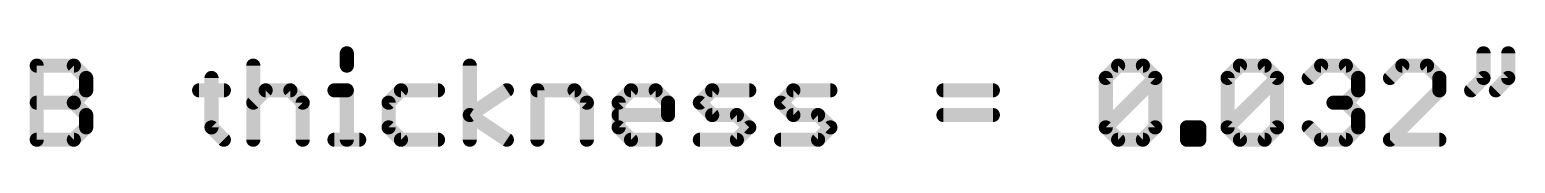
# Model space of a CAD drawing. Extents: x -44 to 63, y -18 to 50.
# Drawn here: x 25.2 to 46.6, y 19.68 to 21.13 of the extents above; entities that cross this region are included whole.
import ezdxf

# ---------------------------------------------------------------- set-up
doc = ezdxf.new("R2010")
doc.units = 0
doc.layers.add('51', color=53, linetype='CONTINUOUS')

msp = doc.modelspace()

# ---------------------------------------------------------------- linework, layer by layer
at = {"layer": '51', "const_width": 0.2032}
for points in [[(29.7661, 21.0323), (29.7661, 20.8543)], [(46.1377, 21.0323), (46.1377, 20.6764)], [(46.4936, 21.0323), (46.4936, 20.6764)], [(25.3004, 19.7866), (25.3004, 20.8543)], [(25.3004, 20.8543), (25.8343, 20.8543)], [(25.8343, 20.8543), (26.0122, 20.6764)], [(26.0122, 20.6764), (26.0122, 20.4984)], [(27.8171, 20.6764), (27.8171, 19.9646)], [(28.4188, 20.8543), (28.4188, 19.7866)], [(31.5372, 19.7866), (31.5372, 20.8543)], [(40.6975, 20.6764), (40.8754, 20.8543)], [(40.6975, 19.9646), (40.6975, 20.6764)], [(40.6975, 19.9646), (41.4093, 20.6764)], [(40.8754, 20.8543), (41.2313, 20.8543)], [(41.2313, 20.8543), (41.4093, 20.6764)], [(41.4093, 20.6764), (41.4093, 19.9646)], [(42.4515, 20.6764), (42.6295, 20.8543)], [(42.4515, 19.9646), (42.4515, 20.6764)], [(42.4515, 19.9646), (43.1634, 20.6764)], [(42.6295, 20.8543), (42.9854, 20.8543)], [(42.9854, 20.8543), (43.1634, 20.6764)], [(43.1634, 20.6764), (43.1634, 19.9646)], [(43.6209, 20.6764), (43.7989, 20.8543)], [(43.7989, 20.8543), (44.1548, 20.8543)], [(44.1548, 20.8543), (44.3327, 20.6764)], [(44.3327, 20.6764), (44.3327, 20.4984)], [(44.9683, 20.8543), (44.7903, 20.6764)], [(45.3242, 20.8543), (44.9683, 20.8543)], [(45.5021, 20.6764), (45.3242, 20.8543)], [(45.5021, 20.4984), (45.5021, 20.6764)], [(46.1377, 20.6764), (45.9597, 20.4984)], [(46.4936, 20.6764), (46.3156, 20.4984)], [(26.0122, 20.4984), (25.8343, 20.3205)], [(27.6392, 20.4984), (27.9951, 20.4984)], [(28.4188, 20.3205), (28.5967, 20.4984)], [(28.5967, 20.4984), (28.9526, 20.4984)], [(28.9526, 20.4984), (29.1306, 20.3205)], [(29.5882, 20.4984), (29.7661, 20.4984)], [(29.7661, 20.4984), (29.7661, 19.7866)], [(30.5457, 20.4984), (30.3678, 20.3205)], [(31.0796, 20.4984), (30.5457, 20.4984)], [(31.5372, 20.1425), (32.071, 20.4984)], [(32.5117, 19.7866), (32.5117, 20.4984)], [(32.5117, 20.4984), (33.0455, 20.4984)], [(33.0455, 20.4984), (33.2235, 20.3205)], [(33.6811, 20.3205), (33.859, 20.4984)], [(33.859, 20.4984), (34.2149, 20.4984)], [(34.2149, 20.4984), (34.3929, 20.3205)], [(34.8505, 20.3205), (35.0284, 20.4984)], [(35.0284, 20.4984), (35.5623, 20.4984)], [(36.0199, 20.3205), (36.1978, 20.4984)], [(36.1978, 20.4984), (36.7317, 20.4984)], [(38.3587, 20.4984), (39.0705, 20.4984)], [(44.3327, 20.4984), (44.1548, 20.3205)], [(44.7903, 19.7866), (45.5021, 20.4984)], [(25.3004, 20.3205), (25.8343, 20.3205)], [(25.8343, 20.3205), (26.0122, 20.1425)], [(29.1306, 20.3205), (29.1306, 19.7866)], [(30.3678, 20.3205), (30.3678, 19.9646)], [(33.2235, 20.3205), (33.2235, 19.7866)], [(33.6811, 19.9646), (33.6811, 20.3205)], [(34.3929, 20.3205), (34.3929, 20.1425)], [(35.0284, 20.1425), (34.8505, 20.3205)], [(36.1978, 20.1425), (36.0199, 20.3205)], [(44.1548, 20.3205), (43.9768, 20.3205)], [(44.1548, 20.3205), (44.3327, 20.1425)], [(26.0122, 20.1425), (26.0122, 19.9646)], [(32.071, 19.7866), (31.5372, 20.1425)], [(34.3929, 20.1425), (33.6811, 20.1425)], [(35.3843, 20.1425), (35.0284, 20.1425)], [(35.5623, 19.9646), (35.3843, 20.1425)], [(36.5537, 20.1425), (36.1978, 20.1425)], [(36.7317, 19.9646), (36.5537, 20.1425)], [(38.3587, 20.1425), (39.0705, 20.1425)], [(44.3327, 20.1425), (44.3327, 19.9646)], [(26.0122, 19.9646), (25.8343, 19.7866)], [(27.8171, 19.9646), (27.9951, 19.7866)], [(30.3678, 19.9646), (30.5457, 19.7866)], [(33.859, 19.7866), (33.6811, 19.9646)], [(35.3843, 19.7866), (35.5623, 19.9646)], [(36.5537, 19.7866), (36.7317, 19.9646)], [(40.8754, 19.7866), (40.6975, 19.9646)], [(41.4093, 19.9646), (41.2313, 19.7866)], [(41.8668, 19.7866), (41.8668, 19.9646)], [(41.8668, 19.9646), (42.0448, 19.9646)], [(42.0448, 19.9646), (42.0448, 19.7866)], [(42.6295, 19.7866), (42.4515, 19.9646)], [(43.1634, 19.9646), (42.9854, 19.7866)], [(43.7989, 19.7866), (43.6209, 19.9646)], [(44.3327, 19.9646), (44.1548, 19.7866)], [(25.8343, 19.7866), (25.3004, 19.7866)], [(29.5882, 19.7866), (29.9441, 19.7866)], [(30.5457, 19.7866), (31.0796, 19.7866)], [(34.2149, 19.7866), (33.859, 19.7866)], [(34.8505, 19.7866), (35.3843, 19.7866)], [(36.0199, 19.7866), (36.5537, 19.7866)], [(41.2313, 19.7866), (40.8754, 19.7866)], [(42.0448, 19.7866), (41.8668, 19.7866)], [(42.9854, 19.7866), (42.6295, 19.7866)], [(44.1548, 19.7866), (43.7989, 19.7866)], [(45.5021, 19.7866), (44.7903, 19.7866)]]:
    msp.add_lwpolyline(points, dxfattribs=at)
at = {"layer": '51', "const_width": 0.1016}
for points in [[(29.8169, 21.0323, 1), (29.7153, 21.0323)], [(46.1885, 21.0323, 1), (46.0869, 21.0323)], [(46.5444, 21.0323, 1), (46.4428, 21.0323)], [(25.3512, 20.8543, 1), (25.2496, 20.8543)], [(25.3004, 20.9051, 1), (25.3004, 20.8035)], [(25.8702, 20.8902, 1), (25.7983, 20.8184)], [(25.8343, 20.8035, 1), (25.8343, 20.9051)], [(26.063, 20.6764, 1), (25.9614, 20.6764)], [(25.9763, 20.6404, 1), (26.0481, 20.7123)], [(27.8679, 20.6764, 1), (27.7663, 20.6764)], [(28.4696, 20.8543, 1), (28.368, 20.8543)], [(29.7153, 20.8543, 1), (29.8169, 20.8543)], [(31.588, 20.8543, 1), (31.4864, 20.8543)], [(40.6615, 20.7123, 1), (40.7334, 20.6404)], [(40.7483, 20.6764, 1), (40.6467, 20.6764)], [(40.8754, 20.9051, 1), (40.8754, 20.8035)], [(40.9113, 20.8184, 1), (40.8395, 20.8902)], [(41.2672, 20.8902, 1), (41.1954, 20.8184)], [(41.2313, 20.8035, 1), (41.2313, 20.9051)], [(41.4601, 20.6764, 1), (41.3585, 20.6764)], [(41.4452, 20.6404, 1), (41.3733, 20.7123)], [(41.3733, 20.6404, 1), (41.4452, 20.7123)], [(42.5023, 20.6764, 1), (42.4007, 20.6764)], [(42.4156, 20.7123, 1), (42.4875, 20.6404)], [(42.6295, 20.9051, 1), (42.6295, 20.8035)], [(42.6654, 20.8184, 1), (42.5936, 20.8902)], [(43.0213, 20.8902, 1), (42.9495, 20.8184)], [(42.9854, 20.8035, 1), (42.9854, 20.9051)], [(43.2142, 20.6764, 1), (43.1125, 20.6764)], [(43.1993, 20.6404, 1), (43.1274, 20.7123)], [(43.1274, 20.6404, 1), (43.1993, 20.7123)], [(43.585, 20.7123, 1), (43.6569, 20.6404)], [(43.7989, 20.9051, 1), (43.7989, 20.8035)], [(43.8348, 20.8184, 1), (43.763, 20.8902)], [(44.1907, 20.8902, 1), (44.1189, 20.8184)], [(44.1548, 20.8035, 1), (44.1548, 20.9051)], [(44.3835, 20.6764, 1), (44.2819, 20.6764)], [(44.2968, 20.6404, 1), (44.3687, 20.7123)], [(44.7544, 20.7123, 1), (44.8263, 20.6404)], [(44.9683, 20.9051, 1), (44.9683, 20.8035)], [(45.0042, 20.8184, 1), (44.9324, 20.8902)], [(45.3601, 20.8902, 1), (45.2883, 20.8184)], [(45.3242, 20.8035, 1), (45.3242, 20.9051)], [(45.5529, 20.6764, 1), (45.4513, 20.6764)], [(45.4662, 20.6404, 1), (45.5381, 20.7123)], [(46.1736, 20.6404, 1), (46.1018, 20.7123)], [(46.5295, 20.6404, 1), (46.4577, 20.7123)], [(25.9614, 20.4984, 1), (26.063, 20.4984)], [(26.0481, 20.4625, 1), (25.9763, 20.5343)], [(27.6392, 20.5492, 1), (27.6392, 20.4476)], [(27.9951, 20.4476, 1), (27.9951, 20.5492)], [(28.5967, 20.5492, 1), (28.5967, 20.4476)], [(28.6327, 20.4625, 1), (28.5608, 20.5343)], [(28.9886, 20.5343, 1), (28.9167, 20.4625)], [(28.9526, 20.4476, 1), (28.9526, 20.5492)], [(29.5882, 20.5492, 1), (29.5882, 20.4476)], [(29.8169, 20.4984, 1), (29.7153, 20.4984)], [(29.7661, 20.4476, 1), (29.7661, 20.5492)], [(30.5457, 20.5492, 1), (30.5457, 20.4476)], [(30.5816, 20.4625, 1), (30.5098, 20.5343)], [(31.0796, 20.4476, 1), (31.0796, 20.5492)], [(32.0992, 20.4561, 1), (32.0429, 20.5407)], [(32.5625, 20.4984, 1), (32.4609, 20.4984)], [(32.5117, 20.5492, 1), (32.5117, 20.4476)], [(33.0814, 20.5343, 1), (33.0096, 20.4625)], [(33.0455, 20.4476, 1), (33.0455, 20.5492)], [(33.859, 20.5492, 1), (33.859, 20.4476)], [(33.8949, 20.4625, 1), (33.8231, 20.5343)], [(34.2508, 20.5343, 1), (34.179, 20.4625)], [(34.2149, 20.4476, 1), (34.2149, 20.5492)], [(35.0284, 20.5492, 1), (35.0284, 20.4476)], [(35.0643, 20.4625, 1), (34.9925, 20.5343)], [(35.5623, 20.4476, 1), (35.5623, 20.5492)], [(36.1978, 20.5492, 1), (36.1978, 20.4476)], [(36.2337, 20.4625, 1), (36.1619, 20.5343)], [(36.7317, 20.4476, 1), (36.7317, 20.5492)], [(38.3587, 20.5492, 1), (38.3587, 20.4476)], [(39.0705, 20.4476, 1), (39.0705, 20.5492)], [(44.2819, 20.4984, 1), (44.3835, 20.4984)], [(44.3687, 20.4625, 1), (44.2968, 20.5343)], [(45.4513, 20.4984, 1), (45.5529, 20.4984)], [(45.5381, 20.4625, 1), (45.4662, 20.5343)], [(45.9238, 20.5343, 1), (45.9957, 20.4625)], [(46.0869, 20.6764, 1), (46.1885, 20.6764)], [(46.2797, 20.5343, 1), (46.3516, 20.4625)], [(46.4428, 20.6764, 1), (46.5444, 20.6764)], [(25.3004, 20.3713, 1), (25.3004, 20.2697)], [(25.8702, 20.3564, 1), (25.7983, 20.2845)], [(25.7983, 20.3564, 1), (25.8702, 20.2845)], [(25.8343, 20.2697, 1), (25.8343, 20.3713)], [(28.3829, 20.3564, 1), (28.4547, 20.2845)], [(29.1814, 20.3205, 1), (29.0798, 20.3205)], [(29.0947, 20.2845, 1), (29.1665, 20.3564)], [(30.4186, 20.3205, 1), (30.317, 20.3205)], [(30.3319, 20.3564, 1), (30.4037, 20.2845)], [(33.2743, 20.3205, 1), (33.1727, 20.3205)], [(33.1876, 20.2845, 1), (33.2594, 20.3564)], [(33.6451, 20.3564, 1), (33.717, 20.2845)], [(33.7319, 20.3205, 1), (33.6303, 20.3205)], [(34.4437, 20.3205, 1), (34.3421, 20.3205)], [(34.357, 20.2845, 1), (34.4288, 20.3564)], [(34.8864, 20.3564, 1), (34.8145, 20.2845)], [(34.8145, 20.3564, 1), (34.8864, 20.2845)], [(36.0558, 20.3564, 1), (35.9839, 20.2845)], [(35.9839, 20.3564, 1), (36.0558, 20.2845)], [(43.9768, 20.3713, 1), (43.9768, 20.2697)], [(44.1907, 20.3564, 1), (44.1189, 20.2845)], [(44.1189, 20.3564, 1), (44.1907, 20.2845)], [(44.1548, 20.2697, 1), (44.1548, 20.3713)], [(26.063, 20.1425, 1), (25.9614, 20.1425)], [(25.9763, 20.1066, 1), (26.0481, 20.1784)], [(31.5654, 20.1848, 1), (31.509, 20.1002)], [(31.509, 20.1848, 1), (31.5654, 20.1002)], [(33.6811, 20.1933, 1), (33.6811, 20.0917)], [(34.3421, 20.1425, 1), (34.4437, 20.1425)], [(34.3929, 20.0917, 1), (34.3929, 20.1933)], [(35.0284, 20.1933, 1), (35.0284, 20.0917)], [(34.9925, 20.1066, 1), (35.0643, 20.1784)], [(35.4202, 20.1784, 1), (35.3484, 20.1066)], [(35.3843, 20.0917, 1), (35.3843, 20.1933)], [(36.1978, 20.1933, 1), (36.1978, 20.0917)], [(36.1619, 20.1066, 1), (36.2337, 20.1784)], [(36.5896, 20.1784, 1), (36.5178, 20.1066)], [(36.5537, 20.0917, 1), (36.5537, 20.1933)], [(38.3587, 20.1933, 1), (38.3587, 20.0917)], [(39.0705, 20.0917, 1), (39.0705, 20.1933)], [(44.3835, 20.1425, 1), (44.2819, 20.1425)], [(44.2968, 20.1066, 1), (44.3687, 20.1784)], [(25.9614, 19.9646, 1), (26.063, 19.9646)], [(26.0481, 19.9286, 1), (25.9763, 20.0005)], [(27.8531, 20.0005, 1), (27.7812, 19.9286)], [(27.7663, 19.9646, 1), (27.8679, 19.9646)], [(30.4037, 20.0005, 1), (30.3319, 19.9286)], [(30.317, 19.9646, 1), (30.4186, 19.9646)], [(33.717, 20.0005, 1), (33.6451, 19.9286)], [(33.6303, 19.9646, 1), (33.7319, 19.9646)], [(35.5982, 19.9286, 1), (35.5264, 20.0005)], [(35.5264, 19.9286, 1), (35.5982, 20.0005)], [(36.7676, 19.9286, 1), (36.6957, 20.0005)], [(36.6957, 19.9286, 1), (36.7676, 20.0005)], [(40.7334, 20.0005, 1), (40.6615, 19.9286)], [(40.6615, 20.0005, 1), (40.7334, 19.9286)], [(40.6467, 19.9646, 1), (40.7483, 19.9646)], [(41.3585, 19.9646, 1), (41.4601, 19.9646)], [(41.4452, 19.9286, 1), (41.3733, 20.0005)], [(41.9176, 19.9646, 1), (41.816, 19.9646)], [(41.8668, 20.0154, 1), (41.8668, 19.9138)], [(42.0956, 19.9646, 1), (41.994, 19.9646)], [(42.0448, 19.9138, 1), (42.0448, 20.0154)], [(42.4875, 20.0005, 1), (42.4156, 19.9286)], [(42.4156, 20.0005, 1), (42.4875, 19.9286)], [(42.4007, 19.9646, 1), (42.5023, 19.9646)], [(43.1125, 19.9646, 1), (43.2142, 19.9646)], [(43.1993, 19.9286, 1), (43.1274, 20.0005)], [(43.6569, 20.0005, 1), (43.585, 19.9286)], [(44.2819, 19.9646, 1), (44.3835, 19.9646)], [(44.3687, 19.9286, 1), (44.2968, 20.0005)], [(25.3004, 19.8374, 1), (25.3004, 19.7358)], [(25.2496, 19.7866, 1), (25.3512, 19.7866)], [(25.7983, 19.8225, 1), (25.8702, 19.7507)], [(25.8343, 19.7358, 1), (25.8343, 19.8374)], [(27.9592, 19.7507, 1), (28.031, 19.8225)], [(28.368, 19.7866, 1), (28.4696, 19.7866)], [(29.0798, 19.7866, 1), (29.1814, 19.7866)], [(29.5882, 19.8374, 1), (29.5882, 19.7358)], [(29.7153, 19.7866, 1), (29.8169, 19.7866)], [(29.9441, 19.7358, 1), (29.9441, 19.8374)], [(30.5457, 19.8374, 1), (30.5457, 19.7358)], [(30.5098, 19.7507, 1), (30.5816, 19.8225)], [(31.0796, 19.7358, 1), (31.0796, 19.8374)], [(31.4864, 19.7866, 1), (31.588, 19.7866)], [(32.0429, 19.7443, 1), (32.0992, 19.8289)], [(32.4609, 19.7866, 1), (32.5625, 19.7866)], [(33.1727, 19.7866, 1), (33.2743, 19.7866)], [(33.859, 19.8374, 1), (33.859, 19.7358)], [(33.8231, 19.7507, 1), (33.8949, 19.8225)], [(34.2149, 19.7358, 1), (34.2149, 19.8374)], [(34.8505, 19.8374, 1), (34.8505, 19.7358)], [(35.3484, 19.8225, 1), (35.4202, 19.7507)], [(35.3843, 19.7358, 1), (35.3843, 19.8374)], [(36.0199, 19.8374, 1), (36.0199, 19.7358)], [(36.5178, 19.8225, 1), (36.5896, 19.7507)], [(36.5537, 19.7358, 1), (36.5537, 19.8374)], [(40.8754, 19.8374, 1), (40.8754, 19.7358)], [(40.8395, 19.7507, 1), (40.9113, 19.8225)], [(41.1954, 19.8225, 1), (41.2672, 19.7507)], [(41.2313, 19.7358, 1), (41.2313, 19.8374)], [(41.8668, 19.8374, 1), (41.8668, 19.7358)], [(41.816, 19.7866, 1), (41.9176, 19.7866)], [(41.994, 19.7866, 1), (42.0956, 19.7866)], [(42.0448, 19.7358, 1), (42.0448, 19.8374)], [(42.6295, 19.8374, 1), (42.6295, 19.7358)], [(42.5936, 19.7507, 1), (42.6654, 19.8225)], [(42.9495, 19.8225, 1), (43.0213, 19.7507)], [(42.9854, 19.7358, 1), (42.9854, 19.8374)], [(43.7989, 19.8374, 1), (43.7989, 19.7358)], [(43.763, 19.7507, 1), (43.8348, 19.8225)], [(44.1189, 19.8225, 1), (44.1907, 19.7507)], [(44.1548, 19.7358, 1), (44.1548, 19.8374)], [(44.7903, 19.8374, 1), (44.7903, 19.7358)], [(44.7544, 19.8225, 1), (44.8263, 19.7507)], [(45.5021, 19.7358, 1), (45.5021, 19.8374)]]:
    msp.add_lwpolyline(points, format="xyb", dxfattribs=at)

doc.saveas('drawing.dxf')
